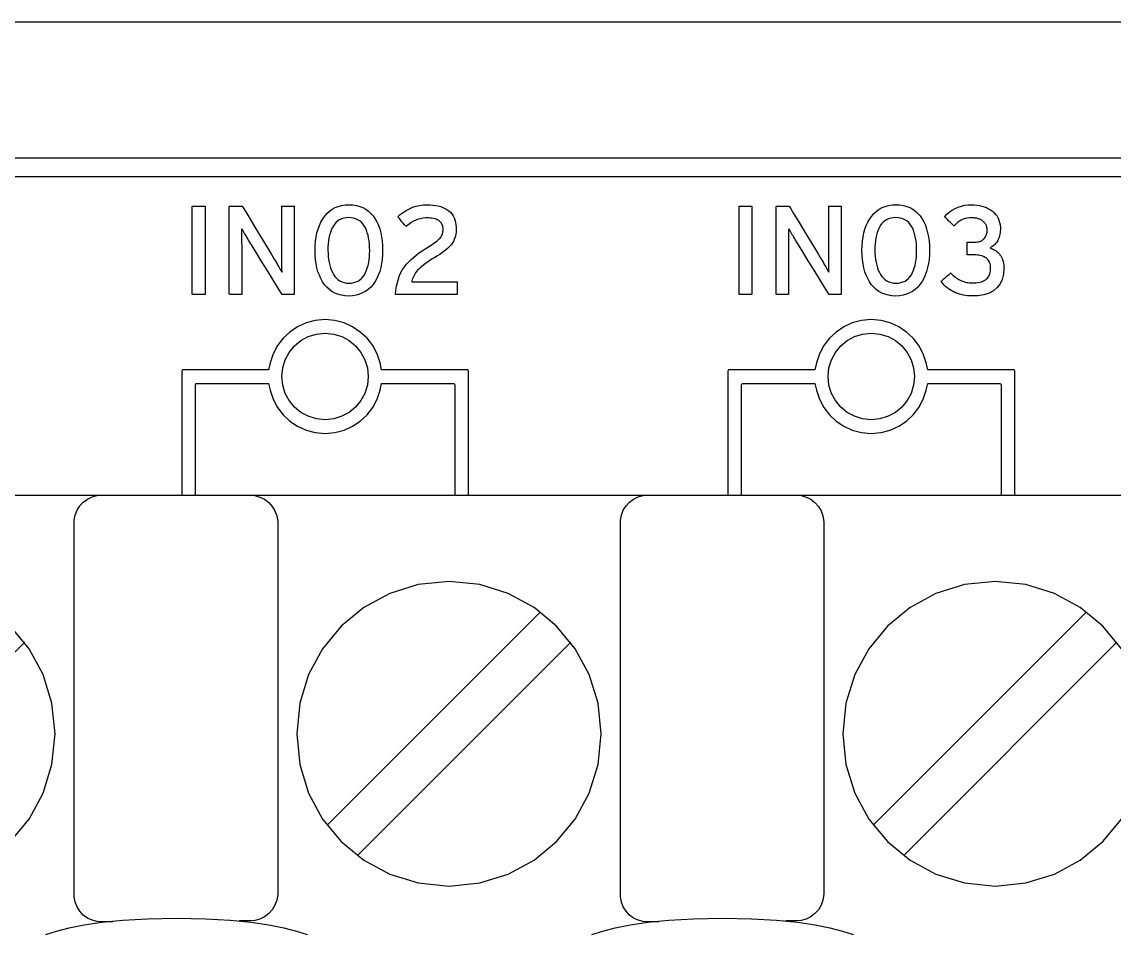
# Model space of a CAD drawing. Extents: x 1 to 47.7, y 0.2 to 33.4.
# Drawn here: x 33.705 to 34.905, y 14.183 to 15.184 of the extents above; entities that cross this region are included whole.
import ezdxf

# ---------------------------------------------------------------- set-up
doc = ezdxf.new("R2010")
doc.units = 0
doc.header["$MEASUREMENT"] = 0
doc.layers.add('6_0____DWG', color=7, linetype='CONTINUOUS')

msp = doc.modelspace()

# ---------------------------------------------------------------- linework, layer by layer
at = {"layer": '6_0____DWG'}
for points in [[(31.5243, 15.1836), (31.7106, 15.1836), (31.8983, 15.1836), (32.0875, 15.1836), (32.2778, 15.1836), (32.4693, 15.1836), (32.6619, 15.1836), (32.8555, 15.1836), (33.0499, 15.1836), (33.2451, 15.1836), (33.441, 15.1836), (33.8344, 15.1836), (34.2293, 15.1836), (34.625, 15.1836), (35.0207, 15.1836), (35.4156, 15.1836), (35.809, 15.1836)], [(35.7068, 15.0339), (35.608, 15.0339), (35.5072, 15.0339), (35.4045, 15.0339), (35.2999, 15.0339), (35.1936, 15.0339), (35.0855, 15.0339), (34.9758, 15.0339), (34.8645, 15.0339), (34.7516, 15.0339), (34.6373, 15.0339), (34.5216, 15.0339), (34.4045, 15.0339), (34.2862, 15.0339), (34.1667, 15.0339), (34.046, 15.0339), (33.9242, 15.0339), (33.8015, 15.0339), (33.6777, 15.0339)], [(33.6163, 15.0139), (33.7875, 15.0139), (33.9567, 15.0139), (34.1235, 15.0139), (34.2878, 15.0139), (34.4493, 15.0139), (34.608, 15.0139), (34.7635, 15.0139), (34.9157, 15.0139), (34.9905, 15.0139), (35.0643, 15.0139), (35.1373, 15.0139), (35.2093, 15.0139), (35.2803, 15.0139), (35.3503, 15.0139), (35.4193, 15.0139), (35.4872, 15.0139), (35.554, 15.0139), (35.6198, 15.0139), (35.6844, 15.0139)], [(33.8922, 14.884), (33.8922, 14.9812), (33.9063, 14.9812), (33.9063, 14.884), (33.8922, 14.884)], [(34.4931, 14.884), (34.4931, 14.9812), (34.5071, 14.9812), (34.5071, 14.884), (34.4931, 14.884)], [(31.9752, 14.6636), (36.9522, 14.6636)], [(33.8049, 14.1949), (33.8044, 14.1949), (33.803, 14.1949), (33.8011, 14.1949), (33.7989, 14.1949), (33.7967, 14.1949), (33.7947, 14.1949), (33.7932, 14.1949), (33.7925, 14.1949), (33.7878, 14.1952), (33.7822, 14.1967), (33.777, 14.1991), (33.7725, 14.2024), (33.7687, 14.2065), (33.7657, 14.2113), (33.7636, 14.2166), (33.7626, 14.2223), (33.7625, 14.2309), (33.7625, 14.2653), (33.7625, 14.322), (33.7625, 14.392), (33.7625, 14.4664), (33.7625, 14.5364), (33.7625, 14.5931), (33.7625, 14.6275), (33.7626, 14.6361), (33.7636, 14.6418), (33.7657, 14.6471), (33.7687, 14.6519), (33.7725, 14.656), (33.777, 14.6593), (33.7822, 14.6617), (33.7878, 14.6632), (33.7925, 14.6636), (33.7932, 14.6636), (33.7947, 14.6636), (33.7967, 14.6636), (33.7989, 14.6636), (33.8011, 14.6636), (33.803, 14.6636), (33.8044, 14.6636), (33.8049, 14.6636)], [(33.9438, 14.6636), (33.9444, 14.6636), (33.9457, 14.6636), (33.9476, 14.6636), (33.9498, 14.6636), (33.952, 14.6636), (33.954, 14.6636), (33.9555, 14.6636), (33.9562, 14.6636), (33.961, 14.6632), (33.9666, 14.6616), (33.9717, 14.6591), (33.9762, 14.6556), (33.98, 14.6513), (33.983, 14.6463), (33.9851, 14.6408), (33.9861, 14.6348), (33.9862, 14.6261), (33.9862, 14.592), (33.9862, 14.5359), (33.9862, 14.4666), (33.9862, 14.3929), (33.9862, 14.3236), (33.9862, 14.2676), (33.9862, 14.2335), (33.9861, 14.2248), (33.9851, 14.2188), (33.983, 14.2132), (33.98, 14.2083), (33.9762, 14.204), (33.9717, 14.2005), (33.9666, 14.1979), (33.961, 14.1964), (33.9562, 14.196), (33.9555, 14.196), (33.954, 14.196), (33.952, 14.196), (33.9498, 14.196), (33.9476, 14.196), (33.9457, 14.196), (33.9444, 14.196), (33.9438, 14.196)], [(34.4049, 14.1949), (34.4044, 14.1949), (34.403, 14.1949), (34.4011, 14.1949), (34.3989, 14.1949), (34.3967, 14.1949), (34.3947, 14.1949), (34.3932, 14.1949), (34.3925, 14.1949), (34.3877, 14.1952), (34.3822, 14.1967), (34.377, 14.1991), (34.3725, 14.2024), (34.3687, 14.2065), (34.3657, 14.2113), (34.3636, 14.2166), (34.3626, 14.2223), (34.3625, 14.2309), (34.3625, 14.2653), (34.3625, 14.322), (34.3625, 14.392), (34.3625, 14.4664), (34.3625, 14.5364), (34.3625, 14.5931), (34.3625, 14.6275), (34.3626, 14.6361), (34.3636, 14.6418), (34.3657, 14.6471), (34.3687, 14.6519), (34.3725, 14.656), (34.377, 14.6593), (34.3822, 14.6617), (34.3877, 14.6632), (34.3925, 14.6636), (34.3932, 14.6636), (34.3947, 14.6636), (34.3967, 14.6636), (34.3989, 14.6636), (34.4011, 14.6636), (34.403, 14.6636), (34.4044, 14.6636), (34.4049, 14.6636)], [(34.5438, 14.6636), (34.5443, 14.6636), (34.5457, 14.6636), (34.5476, 14.6636), (34.5498, 14.6636), (34.552, 14.6636), (34.554, 14.6636), (34.5555, 14.6636), (34.5562, 14.6636), (34.561, 14.6632), (34.5666, 14.6616), (34.5717, 14.6591), (34.5762, 14.6556), (34.58, 14.6513), (34.583, 14.6463), (34.5851, 14.6408), (34.5861, 14.6348), (34.5862, 14.6261), (34.5862, 14.592), (34.5862, 14.5359), (34.5862, 14.4666), (34.5862, 14.3929), (34.5862, 14.3236), (34.5862, 14.2676), (34.5862, 14.2335), (34.5861, 14.2248), (34.5851, 14.2188), (34.583, 14.2132), (34.58, 14.2083), (34.5762, 14.204), (34.5717, 14.2005), (34.5666, 14.1979), (34.561, 14.1964), (34.5562, 14.196), (34.5555, 14.196), (34.554, 14.196), (34.552, 14.196), (34.5498, 14.196), (34.5476, 14.196), (34.5457, 14.196), (34.5443, 14.196), (34.5438, 14.196)], [(34.913, 14.4949), (34.8925, 14.5197), (34.8678, 14.5402), (34.8394, 14.5556), (34.808, 14.5654), (34.7743, 14.5688), (34.7405, 14.5654), (34.7091, 14.5556), (34.6807, 14.5402), (34.6559, 14.5197), (34.6354, 14.4949), (34.62, 14.4665), (34.6103, 14.4351), (34.6069, 14.4014), (34.6103, 14.3677), (34.62, 14.3363), (34.6354, 14.3079), (34.6559, 14.2832), (34.6807, 14.2628), (34.7091, 14.2474), (34.7405, 14.2377), (34.7743, 14.2343), (34.808, 14.2377), (34.8394, 14.2474), (34.8678, 14.2628), (34.8925, 14.2832), (34.913, 14.3079)], [(34.0404, 14.3011), (34.2747, 14.5354)], [(34.6404, 14.3011), (34.8747, 14.5354)], [(33.6925, 14.2832), (33.713, 14.3079), (33.7284, 14.3363), (33.7381, 14.3677), (33.7415, 14.4014), (33.7381, 14.4351), (33.7284, 14.4665), (33.713, 14.4949), (33.6925, 14.5197)], [(33.4739, 14.2677), (33.7081, 14.502)], [(34.0739, 14.2677), (34.3081, 14.502)], [(34.6739, 14.2677), (34.9081, 14.502)], [(33.7313, 14.1809), (33.7431, 14.1847), (33.7569, 14.1884), (33.7733, 14.1917), (33.7927, 14.1946), (33.8158, 14.1969), (33.843, 14.1983), (33.8748, 14.1989), (33.9067, 14.1983), (33.9339, 14.1969), (33.957, 14.1946), (33.9764, 14.1917), (33.9928, 14.1884), (34.0066, 14.1847), (34.0184, 14.1809)], [(34.3313, 14.1809), (34.3431, 14.1847), (34.3569, 14.1884), (34.3733, 14.1917), (34.3927, 14.1946), (34.4158, 14.1969), (34.443, 14.1983), (34.4748, 14.1989), (34.5067, 14.1983), (34.5339, 14.1969), (34.557, 14.1946), (34.5764, 14.1917), (34.5928, 14.1884), (34.6066, 14.1847), (34.6184, 14.1809)]]:
    msp.add_lwpolyline(points, dxfattribs=at)
for points in [[(33.9909, 14.884), (33.9895, 14.8862), (33.9859, 14.8922), (33.9806, 14.9007), (33.9745, 14.9107), (33.968, 14.9212), (33.962, 14.9309), (33.9572, 14.9388), (33.9541, 14.9438), (33.9531, 14.9454), (33.9522, 14.9469), (33.9513, 14.9484), (33.9505, 14.9498), (33.9497, 14.9512), (33.9489, 14.9526), (33.9481, 14.9539), (33.9474, 14.9552), (33.9467, 14.9564), (33.9464, 14.9556), (33.9464, 14.9533), (33.9464, 14.9508), (33.9464, 14.9484), (33.9464, 14.9458), (33.9464, 14.9432), (33.9464, 14.9404), (33.9465, 14.9377), (33.9465, 14.9348), (33.9465, 14.933), (33.9465, 14.9285), (33.9465, 14.9217), (33.9465, 14.9135), (33.9465, 14.9049), (33.9465, 14.8967), (33.9465, 14.8899), (33.9465, 14.8854), (33.9465, 14.884), (33.9458, 14.884), (33.9444, 14.884), (33.9424, 14.884), (33.9402, 14.884), (33.9378, 14.884), (33.9357, 14.884), (33.934, 14.884), (33.933, 14.884), (33.9328, 14.8847), (33.9328, 14.891), (33.9328, 14.9024), (33.9328, 14.9173), (33.9328, 14.9338), (33.9328, 14.9502), (33.9328, 14.9646), (33.9328, 14.9755), (33.9328, 14.9809), (33.9331, 14.9812), (33.9343, 14.9812), (33.9361, 14.9812), (33.9384, 14.9812), (33.9409, 14.9812), (33.9432, 14.9812), (33.9453, 14.9812), (33.9467, 14.9812), (33.9472, 14.9812), (33.9485, 14.979), (33.952, 14.9732), (33.957, 14.9649), (33.9629, 14.9552), (33.969, 14.945), (33.9747, 14.9355), (33.9794, 14.9279), (33.9823, 14.923), (33.9833, 14.9213), (33.9843, 14.9195), (33.9853, 14.9178), (33.9863, 14.9161), (33.9872, 14.9145), (33.9881, 14.9129), (33.9889, 14.9115), (33.9897, 14.91), (33.9905, 14.9087), (33.9908, 14.9094), (33.9907, 14.9118), (33.9907, 14.9143), (33.9907, 14.9169), (33.9907, 14.9195), (33.9907, 14.9222), (33.9907, 14.9249), (33.9907, 14.9277), (33.9907, 14.9306), (33.9907, 14.9324), (33.9907, 14.9369), (33.9907, 14.9437), (33.9907, 14.9518), (33.9907, 14.9604), (33.9907, 14.9685), (33.9907, 14.9753), (33.9907, 14.9798), (33.9907, 14.9812), (33.9913, 14.9812), (33.9927, 14.9812), (33.9947, 14.9812), (33.997, 14.9812), (33.9993, 14.9812), (34.0015, 14.9812), (34.0032, 14.9812), (34.0042, 14.9812), (34.0043, 14.9805), (34.0043, 14.9742), (34.0043, 14.9628), (34.0043, 14.9479), (34.0043, 14.9314), (34.0043, 14.915), (34.0043, 14.9006), (34.0043, 14.8897), (34.0043, 14.8843), (34.0041, 14.884), (34.003, 14.884), (34.0012, 14.884), (33.9991, 14.884), (33.9968, 14.884), (33.9946, 14.884), (33.9927, 14.884), (33.9914, 14.884)], [(34.1013, 14.9328), (34.1012, 14.9276), (34.1008, 14.9227), (34.1001, 14.918), (34.0992, 14.9136), (34.0981, 14.9094), (34.0966, 14.9055), (34.0949, 14.9017), (34.093, 14.8983), (34.0908, 14.895), (34.0883, 14.8922), (34.0856, 14.8896), (34.0826, 14.8875), (34.0794, 14.8858), (34.0759, 14.8844), (34.0722, 14.8834), (34.0683, 14.8827), (34.0641, 14.8824), (34.0599, 14.8827), (34.056, 14.8833), (34.0523, 14.8843), (34.0489, 14.8857), (34.0457, 14.8875), (34.0428, 14.8896), (34.0401, 14.8921), (34.0376, 14.8949), (34.0354, 14.8981), (34.0334, 14.9015), (34.0318, 14.9052), (34.0303, 14.9091), (34.0292, 14.9133), (34.0282, 14.9177), (34.0276, 14.9224), (34.0272, 14.9273), (34.0271, 14.9325), (34.0272, 14.9377), (34.0276, 14.9426), (34.0283, 14.9473), (34.0292, 14.9517), (34.0304, 14.9559), (34.0318, 14.9599), (34.0335, 14.9636), (34.0355, 14.9671), (34.0377, 14.9703), (34.0402, 14.9732), (34.043, 14.9757), (34.0459, 14.9778), (34.0491, 14.9796), (34.0526, 14.9809), (34.0562, 14.9819), (34.0602, 14.9825), (34.0643, 14.9827), (34.0685, 14.9825), (34.0725, 14.9819), (34.0762, 14.9809), (34.0796, 14.9795), (34.0828, 14.9778), (34.0858, 14.9757), (34.0885, 14.9732), (34.0909, 14.9704), (34.0931, 14.9672), (34.095, 14.9638), (34.0967, 14.9601), (34.0981, 14.9562), (34.0993, 14.952), (34.1002, 14.9475), (34.1008, 14.9429), (34.1012, 14.9379)], [(34.1156, 14.884), (34.116, 14.8887), (34.1166, 14.8931), (34.1175, 14.8973), (34.1186, 14.9012), (34.1199, 14.9049), (34.1215, 14.9084), (34.1233, 14.9116), (34.1254, 14.9146), (34.1277, 14.9174), (34.1301, 14.92), (34.1326, 14.9225), (34.1353, 14.9249), (34.138, 14.9272), (34.1409, 14.9294), (34.1438, 14.9315), (34.1468, 14.9336), (34.15, 14.9355), (34.1527, 14.9371), (34.1548, 14.9384), (34.1566, 14.9396), (34.1583, 14.9408), (34.1599, 14.9419), (34.1613, 14.943), (34.1625, 14.9441), (34.1636, 14.9451), (34.1644, 14.9461), (34.1652, 14.947), (34.1658, 14.948), (34.1663, 14.949), (34.1667, 14.95), (34.1671, 14.9511), (34.1674, 14.9521), (34.1676, 14.9532), (34.1677, 14.9543), (34.1678, 14.9554), (34.1678, 14.9567), (34.1676, 14.9579), (34.1674, 14.9591), (34.167, 14.9603), (34.1665, 14.9613), (34.166, 14.9623), (34.1653, 14.9632), (34.1645, 14.9641), (34.1636, 14.9649), (34.1626, 14.9656), (34.1614, 14.9662), (34.16, 14.9668), (34.1585, 14.9673), (34.1569, 14.9676), (34.1551, 14.9679), (34.1532, 14.9681), (34.1512, 14.9682), (34.1488, 14.9682), (34.1459, 14.9679), (34.1431, 14.9674), (34.1404, 14.9667), (34.1378, 14.9657), (34.1353, 14.9645), (34.1328, 14.9631), (34.1304, 14.9614), (34.128, 14.9595), (34.1269, 14.9587), (34.1263, 14.9594), (34.1252, 14.9608), (34.1238, 14.9625), (34.1222, 14.9644), (34.1208, 14.9662), (34.1194, 14.9678), (34.1185, 14.969), (34.118, 14.9696), (34.1205, 14.9718), (34.1238, 14.9743), (34.1272, 14.9765), (34.1307, 14.9783), (34.1343, 14.9799), (34.1381, 14.9811), (34.142, 14.982), (34.146, 14.9825), (34.1502, 14.9827), (34.1535, 14.9827), (34.1566, 14.9824), (34.1596, 14.982), (34.1624, 14.9814), (34.1651, 14.9807), (34.1675, 14.9798), (34.1699, 14.9787), (34.172, 14.9774), (34.174, 14.976), (34.1758, 14.9744), (34.1773, 14.9726), (34.1787, 14.9706), (34.1798, 14.9684), (34.1807, 14.966), (34.1814, 14.9635), (34.1818, 14.9608), (34.1821, 14.9579), (34.1821, 14.9551), (34.182, 14.9527), (34.1817, 14.9505), (34.1813, 14.9483), (34.1807, 14.9463), (34.18, 14.9444), (34.1792, 14.9425), (34.1782, 14.9408), (34.177, 14.9392), (34.1757, 14.9377), (34.1742, 14.9361), (34.1725, 14.9346), (34.1707, 14.933), (34.1686, 14.9314), (34.1664, 14.9298), (34.1641, 14.9282), (34.1615, 14.9265), (34.1588, 14.9248), (34.1559, 14.9231), (34.1532, 14.9213), (34.1507, 14.9196), (34.1484, 14.918), (34.1462, 14.9165), (34.1443, 14.9149), (34.1426, 14.9135), (34.1411, 14.9121), (34.1398, 14.9107), (34.1386, 14.9093), (34.1376, 14.9079), (34.1366, 14.9065), (34.1358, 14.9051), (34.1351, 14.9036), (34.1344, 14.9022), (34.1339, 14.9007), (34.1335, 14.8991), (34.1335, 14.8981), (34.1363, 14.8981), (34.1419, 14.8981), (34.1494, 14.8981), (34.1577, 14.8981), (34.1661, 14.8981), (34.1737, 14.8981), (34.1795, 14.8981), (34.1827, 14.8981), (34.1831, 14.8979), (34.1831, 14.8969), (34.1831, 14.8952), (34.1831, 14.893), (34.1831, 14.8907), (34.1831, 14.8883), (34.1831, 14.8863), (34.1831, 14.8848), (34.1831, 14.884), (34.1816, 14.884), (34.1759, 14.884), (34.1671, 14.884), (34.1563, 14.884), (34.1449, 14.884), (34.1338, 14.884), (34.1245, 14.884), (34.118, 14.884)], [(34.5918, 14.884), (34.5904, 14.8862), (34.5868, 14.8922), (34.5815, 14.9007), (34.5753, 14.9107), (34.5689, 14.9212), (34.5629, 14.9309), (34.5581, 14.9388), (34.555, 14.9438), (34.554, 14.9454), (34.5531, 14.9469), (34.5522, 14.9484), (34.5513, 14.9498), (34.5505, 14.9512), (34.5497, 14.9526), (34.549, 14.9539), (34.5482, 14.9552), (34.5475, 14.9564), (34.5472, 14.9556), (34.5472, 14.9533), (34.5472, 14.9508), (34.5472, 14.9484), (34.5473, 14.9458), (34.5473, 14.9432), (34.5473, 14.9404), (34.5473, 14.9377), (34.5474, 14.9348), (34.5474, 14.933), (34.5474, 14.9285), (34.5474, 14.9217), (34.5474, 14.9135), (34.5474, 14.9049), (34.5474, 14.8967), (34.5474, 14.8899), (34.5474, 14.8854), (34.5474, 14.884), (34.5467, 14.884), (34.5453, 14.884), (34.5433, 14.884), (34.541, 14.884), (34.5387, 14.884), (34.5365, 14.884), (34.5349, 14.884), (34.5338, 14.884), (34.5337, 14.8847), (34.5337, 14.891), (34.5337, 14.9024), (34.5337, 14.9173), (34.5337, 14.9338), (34.5337, 14.9502), (34.5337, 14.9646), (34.5337, 14.9755), (34.5337, 14.9809), (34.534, 14.9812), (34.5351, 14.9812), (34.537, 14.9812), (34.5393, 14.9812), (34.5417, 14.9812), (34.5441, 14.9812), (34.5461, 14.9812), (34.5475, 14.9812), (34.5481, 14.9812), (34.5494, 14.979), (34.5528, 14.9732), (34.5579, 14.9649), (34.5638, 14.9552), (34.5699, 14.945), (34.5756, 14.9355), (34.5802, 14.9279), (34.5832, 14.923), (34.5842, 14.9213), (34.5852, 14.9195), (34.5862, 14.9178), (34.5872, 14.9161), (34.5881, 14.9145), (34.589, 14.9129), (34.5898, 14.9115), (34.5906, 14.91), (34.5914, 14.9087), (34.5916, 14.9094), (34.5916, 14.9118), (34.5916, 14.9143), (34.5916, 14.9169), (34.5916, 14.9195), (34.5915, 14.9222), (34.5915, 14.9249), (34.5915, 14.9277), (34.5915, 14.9306), (34.5915, 14.9324), (34.5915, 14.9369), (34.5915, 14.9437), (34.5915, 14.9518), (34.5915, 14.9604), (34.5915, 14.9685), (34.5915, 14.9753), (34.5915, 14.9798), (34.5915, 14.9812), (34.5922, 14.9812), (34.5936, 14.9812), (34.5956, 14.9812), (34.5979, 14.9812), (34.6002, 14.9812), (34.6023, 14.9812), (34.604, 14.9812), (34.605, 14.9812), (34.6052, 14.9805), (34.6052, 14.9742), (34.6052, 14.9628), (34.6052, 14.9479), (34.6052, 14.9314), (34.6052, 14.915), (34.6052, 14.9006), (34.6052, 14.8897), (34.6052, 14.8843), (34.605, 14.884), (34.6039, 14.884), (34.6021, 14.884), (34.6, 14.884), (34.5977, 14.884), (34.5955, 14.884), (34.5936, 14.884), (34.5923, 14.884)], [(34.7022, 14.9328), (34.7021, 14.9276), (34.7017, 14.9227), (34.701, 14.918), (34.7001, 14.9136), (34.6989, 14.9094), (34.6975, 14.9055), (34.6958, 14.9017), (34.6939, 14.8983), (34.6916, 14.895), (34.6892, 14.8922), (34.6865, 14.8896), (34.6835, 14.8875), (34.6803, 14.8858), (34.6768, 14.8844), (34.6731, 14.8834), (34.6691, 14.8827), (34.6649, 14.8824), (34.6608, 14.8827), (34.6569, 14.8833), (34.6532, 14.8843), (34.6498, 14.8857), (34.6466, 14.8875), (34.6436, 14.8896), (34.6409, 14.8921), (34.6385, 14.8949), (34.6363, 14.8981), (34.6343, 14.9015), (34.6326, 14.9052), (34.6312, 14.9091), (34.63, 14.9133), (34.6291, 14.9177), (34.6285, 14.9224), (34.6281, 14.9273), (34.6279, 14.9325), (34.6281, 14.9377), (34.6285, 14.9426), (34.6291, 14.9473), (34.6301, 14.9517), (34.6312, 14.9559), (34.6327, 14.9599), (34.6344, 14.9636), (34.6364, 14.9671), (34.6386, 14.9703), (34.6411, 14.9732), (34.6438, 14.9757), (34.6468, 14.9778), (34.65, 14.9796), (34.6534, 14.9809), (34.6571, 14.9819), (34.661, 14.9825), (34.6652, 14.9827), (34.6694, 14.9825), (34.6734, 14.9819), (34.6771, 14.9809), (34.6805, 14.9795), (34.6837, 14.9778), (34.6867, 14.9757), (34.6893, 14.9732), (34.6918, 14.9704), (34.694, 14.9672), (34.6959, 14.9638), (34.6976, 14.9601), (34.699, 14.9562), (34.7001, 14.952), (34.701, 14.9475), (34.7017, 14.9429), (34.7021, 14.9379)], [(34.7839, 14.9129), (34.7834, 14.9064), (34.782, 14.9007), (34.7797, 14.8958), (34.7765, 14.8917), (34.7724, 14.8883), (34.7675, 14.8857), (34.7617, 14.8839), (34.7551, 14.8828), (34.7483, 14.8825), (34.7461, 14.8826), (34.7438, 14.8828), (34.7416, 14.8831), (34.7394, 14.8835), (34.7372, 14.884), (34.735, 14.8846), (34.7329, 14.8853), (34.7308, 14.8861), (34.7287, 14.8871), (34.7267, 14.8881), (34.7248, 14.8892), (34.723, 14.8904), (34.7213, 14.8917), (34.7197, 14.893), (34.7182, 14.8945), (34.7168, 14.896), (34.7155, 14.8976), (34.7148, 14.8986), (34.7155, 14.8992), (34.7167, 14.9003), (34.7184, 14.9017), (34.7202, 14.9033), (34.7219, 14.9048), (34.7236, 14.9062), (34.7248, 14.9073), (34.7255, 14.9079), (34.7261, 14.9073), (34.7272, 14.9061), (34.7283, 14.905), (34.7295, 14.9039), (34.7307, 14.903), (34.7319, 14.9021), (34.7332, 14.9012), (34.7345, 14.9005), (34.7358, 14.8998), (34.7372, 14.8992), (34.7386, 14.8986), (34.74, 14.8982), (34.7414, 14.8978), (34.7428, 14.8974), (34.7442, 14.8972), (34.7456, 14.897), (34.7471, 14.8969), (34.7485, 14.8968), (34.7508, 14.8969), (34.7531, 14.897), (34.7553, 14.8973), (34.7573, 14.8976), (34.7591, 14.8981), (34.7608, 14.8987), (34.7623, 14.8994), (34.7636, 14.9002), (34.7647, 14.9012), (34.7657, 14.9021), (34.7666, 14.9032), (34.7673, 14.9044), (34.7679, 14.9056), (34.7685, 14.9069), (34.7688, 14.9083), (34.7691, 14.9098), (34.7693, 14.9114), (34.7693, 14.9131), (34.7692, 14.9147), (34.769, 14.9163), (34.7687, 14.9177), (34.7682, 14.9191), (34.7677, 14.9203), (34.767, 14.9214), (34.7662, 14.9225), (34.7653, 14.9234), (34.7643, 14.9242), (34.7632, 14.9249), (34.762, 14.9256), (34.7607, 14.9261), (34.7593, 14.9266), (34.7579, 14.9269), (34.7564, 14.9272), (34.7548, 14.9274), (34.7532, 14.9275), (34.7522, 14.9275), (34.7516, 14.9275), (34.7506, 14.9275), (34.7493, 14.9275), (34.7478, 14.9275), (34.7464, 14.9275), (34.745, 14.9275), (34.744, 14.9275), (34.7435, 14.9275), (34.7434, 14.9277), (34.7434, 14.9287), (34.7434, 14.9304), (34.7434, 14.9325), (34.7434, 14.9349), (34.7434, 14.9372), (34.7434, 14.9392), (34.7434, 14.9408), (34.7434, 14.9415), (34.7436, 14.9416), (34.7443, 14.9416), (34.7454, 14.9416), (34.7467, 14.9416), (34.7482, 14.9416), (34.7496, 14.9416), (34.7508, 14.9416), (34.7517, 14.9416), (34.7521, 14.9416), (34.7534, 14.9416), (34.7548, 14.9418), (34.7561, 14.942), (34.7573, 14.9423), (34.7585, 14.9428), (34.7595, 14.9433), (34.7605, 14.944), (34.7614, 14.9447), (34.7622, 14.9456), (34.7629, 14.9465), (34.7635, 14.9474), (34.764, 14.9484), (34.7644, 14.9494), (34.7648, 14.9505), (34.7651, 14.9516), (34.7653, 14.9527), (34.7654, 14.9539), (34.7654, 14.955), (34.7654, 14.9555), (34.7654, 14.956), (34.7653, 14.9565), (34.7653, 14.957), (34.7652, 14.9575), (34.7651, 14.958), (34.765, 14.9585), (34.7648, 14.9591), (34.7647, 14.9596), (34.7645, 14.9601), (34.7642, 14.9606), (34.7639, 14.9611), (34.7636, 14.9616), (34.7632, 14.9621), (34.7629, 14.9626), (34.7625, 14.963), (34.762, 14.9635), (34.7616, 14.9639), (34.7611, 14.9644), (34.7606, 14.9648), (34.76, 14.9653), (34.7594, 14.9656), (34.7588, 14.966), (34.7581, 14.9664), (34.7574, 14.9667), (34.7567, 14.967), (34.7559, 14.9673), (34.7551, 14.9675), (34.7542, 14.9678), (34.7533, 14.9679), (34.7523, 14.9681), (34.7513, 14.9682), (34.7502, 14.9683), (34.7491, 14.9684), (34.748, 14.9684), (34.7459, 14.9683), (34.7435, 14.968), (34.7413, 14.9675), (34.7391, 14.9667), (34.7369, 14.9657), (34.7349, 14.9645), (34.7329, 14.9631), (34.7311, 14.9615), (34.7293, 14.9596), (34.7288, 14.9596), (34.7278, 14.9605), (34.7265, 14.9618), (34.7248, 14.9635), (34.723, 14.9652), (34.7214, 14.9669), (34.7199, 14.9683), (34.7189, 14.9692), (34.7186, 14.9696), (34.7213, 14.9724), (34.7242, 14.9748), (34.7272, 14.9769), (34.7303, 14.9787), (34.7337, 14.9802), (34.7371, 14.9813), (34.7407, 14.9821), (34.7445, 14.9826), (34.7483, 14.9827), (34.7513, 14.9826), (34.7542, 14.9823), (34.757, 14.9819), (34.7597, 14.9813), (34.7623, 14.9805), (34.7647, 14.9795), (34.767, 14.9783), (34.7692, 14.977), (34.7713, 14.9755), (34.7732, 14.9739), (34.7748, 14.972), (34.7763, 14.9701), (34.7775, 14.9679), (34.7784, 14.9657), (34.7792, 14.9633), (34.7797, 14.9607), (34.78, 14.958), (34.78, 14.9555), (34.7799, 14.9537), (34.7797, 14.9519), (34.7795, 14.9502), (34.7791, 14.9487), (34.7787, 14.9472), (34.7782, 14.9458), (34.7777, 14.9445), (34.7771, 14.9433), (34.7764, 14.9422), (34.7756, 14.9412), (34.7748, 14.9402), (34.7739, 14.9392), (34.773, 14.9383), (34.7721, 14.9375), (34.7711, 14.9367), (34.77, 14.936), (34.7689, 14.9353), (34.7697, 14.9348), (34.7712, 14.9343), (34.7726, 14.9336), (34.7739, 14.9329), (34.7752, 14.9321), (34.7763, 14.9311), (34.7775, 14.9301), (34.7785, 14.929), (34.7795, 14.9278), (34.7804, 14.9265), (34.7812, 14.9251), (34.7819, 14.9236), (34.7825, 14.9221), (34.783, 14.9204), (34.7834, 14.9187), (34.7837, 14.9168), (34.7839, 14.9149)], [(34.0871, 14.9325), (34.087, 14.9361), (34.0868, 14.9396), (34.0864, 14.9429), (34.0859, 14.9461), (34.0853, 14.9491), (34.0845, 14.9519), (34.0835, 14.9546), (34.0824, 14.9572), (34.0812, 14.9595), (34.0797, 14.9616), (34.0781, 14.9635), (34.0762, 14.965), (34.0742, 14.9663), (34.0719, 14.9673), (34.0695, 14.968), (34.0669, 14.9685), (34.0641, 14.9686), (34.0613, 14.9685), (34.0587, 14.968), (34.0563, 14.9673), (34.0541, 14.9663), (34.0521, 14.9651), (34.0503, 14.9635), (34.0487, 14.9617), (34.0472, 14.9597), (34.0459, 14.9573), (34.0448, 14.9548), (34.0439, 14.9522), (34.0431, 14.9493), (34.0424, 14.9464), (34.0419, 14.9432), (34.0415, 14.9399), (34.0413, 14.9364), (34.0413, 14.9328), (34.0414, 14.9292), (34.0416, 14.9257), (34.042, 14.9224), (34.0425, 14.9193), (34.0432, 14.9163), (34.0441, 14.9135), (34.045, 14.9108), (34.0462, 14.9083), (34.0475, 14.9059), (34.0489, 14.9038), (34.0506, 14.9019), (34.0524, 14.9003), (34.0544, 14.899), (34.0566, 14.8979), (34.059, 14.8972), (34.0616, 14.8967), (34.0643, 14.8965), (34.0671, 14.8967), (34.0698, 14.8972), (34.0722, 14.8979), (34.0744, 14.8989), (34.0764, 14.9002), (34.0783, 14.9018), (34.0799, 14.9037), (34.0813, 14.9058), (34.0825, 14.9082), (34.0836, 14.9107), (34.0845, 14.9133), (34.0853, 14.9161), (34.086, 14.9191), (34.0865, 14.9222), (34.0868, 14.9255), (34.087, 14.9289)], [(34.688, 14.9325), (34.6879, 14.9361), (34.6877, 14.9396), (34.6873, 14.9429), (34.6868, 14.9461), (34.6861, 14.9491), (34.6853, 14.9519), (34.6844, 14.9546), (34.6833, 14.9572), (34.682, 14.9595), (34.6806, 14.9616), (34.6789, 14.9635), (34.6771, 14.965), (34.675, 14.9663), (34.6728, 14.9673), (34.6704, 14.968), (34.6677, 14.9685), (34.6649, 14.9686), (34.6622, 14.9685), (34.6596, 14.968), (34.6572, 14.9673), (34.655, 14.9663), (34.653, 14.9651), (34.6512, 14.9635), (34.6495, 14.9617), (34.6481, 14.9597), (34.6468, 14.9573), (34.6457, 14.9548), (34.6447, 14.9522), (34.6439, 14.9493), (34.6433, 14.9464), (34.6428, 14.9432), (34.6424, 14.9399), (34.6422, 14.9364), (34.6422, 14.9328), (34.6422, 14.9292), (34.6425, 14.9257), (34.6429, 14.9224), (34.6434, 14.9193), (34.6441, 14.9163), (34.6449, 14.9135), (34.6459, 14.9108), (34.6471, 14.9083), (34.6484, 14.9059), (34.6498, 14.9038), (34.6515, 14.9019), (34.6533, 14.9003), (34.6553, 14.899), (34.6575, 14.8979), (34.6599, 14.8972), (34.6624, 14.8967), (34.6652, 14.8965), (34.668, 14.8967), (34.6706, 14.8972), (34.673, 14.8979), (34.6753, 14.8989), (34.6773, 14.9002), (34.6791, 14.9018), (34.6808, 14.9037), (34.6822, 14.9058), (34.6834, 14.9082), (34.6845, 14.9107), (34.6854, 14.9133), (34.6862, 14.9161), (34.6868, 14.9191), (34.6873, 14.9222), (34.6877, 14.9255), (34.6879, 14.9289)], [(34.0381, 14.8565), (34.0274, 14.8556), (34.0173, 14.8529), (34.0079, 14.8486), (33.9995, 14.8429), (33.9921, 14.836), (33.9859, 14.8279), (33.9811, 14.8188), (33.9778, 14.809), (33.9761, 14.8015), (33.9708, 14.8015), (33.9601, 14.8015), (33.9458, 14.8015), (33.9297, 14.8015), (33.9134, 14.8015), (33.8988, 14.8015), (33.8875, 14.8015), (33.8813, 14.8015), (33.8806, 14.7998), (33.8806, 14.7897), (33.8806, 14.7726), (33.8806, 14.751), (33.8806, 14.7275), (33.8806, 14.7045), (33.8806, 14.6845), (33.8806, 14.6701), (33.8806, 14.6637), (33.881, 14.6636), (33.8824, 14.6636), (33.8844, 14.6636), (33.8869, 14.6636), (33.8894, 14.6636), (33.8919, 14.6636), (33.8939, 14.6636), (33.8952, 14.6636), (33.8956, 14.6637), (33.8956, 14.6694), (33.8956, 14.6823), (33.8956, 14.7), (33.8956, 14.7205), (33.8956, 14.7415), (33.8956, 14.7607), (33.8956, 14.776), (33.8956, 14.785), (33.8962, 14.7865), (33.9014, 14.7865), (33.911, 14.7865), (33.9233, 14.7865), (33.937, 14.7865), (33.9506, 14.7865), (33.9626, 14.7865), (33.9716, 14.7865), (33.9761, 14.7865), (33.9778, 14.7791), (33.9811, 14.7692), (33.9859, 14.7601), (33.9921, 14.752), (33.9995, 14.7451), (34.0079, 14.7394), (34.0173, 14.7351), (34.0274, 14.7324), (34.0381, 14.7315), (34.0489, 14.7324), (34.059, 14.7351), (34.0683, 14.7394), (34.0768, 14.7451), (34.0842, 14.752), (34.0904, 14.7601), (34.0952, 14.7692), (34.0985, 14.7791), (34.1001, 14.7865), (34.1046, 14.7865), (34.1136, 14.7865), (34.1257, 14.7865), (34.1393, 14.7865), (34.153, 14.7865), (34.1653, 14.7865), (34.1748, 14.7865), (34.1801, 14.7865), (34.1806, 14.785), (34.1806, 14.776), (34.1806, 14.7607), (34.1806, 14.7415), (34.1806, 14.7205), (34.1806, 14.7), (34.1806, 14.6823), (34.1806, 14.6694), (34.1806, 14.6637), (34.181, 14.6636), (34.1824, 14.6636), (34.1844, 14.6636), (34.1869, 14.6636), (34.1894, 14.6636), (34.1919, 14.6636), (34.1939, 14.6636), (34.1952, 14.6636), (34.1956, 14.6637), (34.1956, 14.6701), (34.1956, 14.6845), (34.1956, 14.7045), (34.1956, 14.7275), (34.1956, 14.751), (34.1956, 14.7726), (34.1956, 14.7897), (34.1956, 14.7998), (34.195, 14.8015), (34.1888, 14.8015), (34.1775, 14.8015), (34.1628, 14.8015), (34.1466, 14.8015), (34.1305, 14.8015), (34.1162, 14.8015), (34.1055, 14.8015), (34.1002, 14.8015), (34.0985, 14.809), (34.0952, 14.8188), (34.0904, 14.8279), (34.0842, 14.836), (34.0768, 14.8429), (34.0683, 14.8486), (34.059, 14.8529), (34.0489, 14.8556)], [(34.6381, 14.8565), (34.6274, 14.8556), (34.6173, 14.8529), (34.6079, 14.8486), (34.5995, 14.8429), (34.5921, 14.836), (34.5859, 14.8279), (34.5811, 14.8188), (34.5778, 14.809), (34.5761, 14.8015), (34.5708, 14.8015), (34.5601, 14.8015), (34.5458, 14.8015), (34.5297, 14.8015), (34.5135, 14.8015), (34.4988, 14.8015), (34.4875, 14.8015), (34.4813, 14.8015), (34.4807, 14.7998), (34.4807, 14.7897), (34.4807, 14.7726), (34.4807, 14.751), (34.4807, 14.7275), (34.4807, 14.7045), (34.4807, 14.6845), (34.4807, 14.6701), (34.4807, 14.6637), (34.4811, 14.6636), (34.4824, 14.6636), (34.4844, 14.6636), (34.4869, 14.6636), (34.4894, 14.6636), (34.4919, 14.6636), (34.4939, 14.6636), (34.4953, 14.6636), (34.4957, 14.6637), (34.4957, 14.6694), (34.4957, 14.6823), (34.4957, 14.7), (34.4957, 14.7205), (34.4957, 14.7415), (34.4957, 14.7607), (34.4957, 14.776), (34.4957, 14.785), (34.4962, 14.7865), (34.5015, 14.7865), (34.511, 14.7865), (34.5233, 14.7865), (34.537, 14.7865), (34.5506, 14.7865), (34.5627, 14.7865), (34.5717, 14.7865), (34.5762, 14.7865), (34.5778, 14.7791), (34.5811, 14.7692), (34.5859, 14.7601), (34.5921, 14.752), (34.5995, 14.7451), (34.608, 14.7394), (34.6173, 14.7351), (34.6274, 14.7324), (34.6381, 14.7315), (34.6489, 14.7324), (34.659, 14.7351), (34.6684, 14.7394), (34.6768, 14.7451), (34.6842, 14.752), (34.6904, 14.7601), (34.6952, 14.7692), (34.6985, 14.7791), (34.7002, 14.7865), (34.7047, 14.7865), (34.7137, 14.7865), (34.7257, 14.7865), (34.7393, 14.7865), (34.753, 14.7865), (34.7653, 14.7865), (34.7749, 14.7865), (34.7801, 14.7865), (34.7807, 14.785), (34.7807, 14.776), (34.7807, 14.7607), (34.7807, 14.7415), (34.7807, 14.7205), (34.7807, 14.7), (34.7807, 14.6823), (34.7807, 14.6694), (34.7807, 14.6637), (34.7811, 14.6636), (34.7824, 14.6636), (34.7844, 14.6636), (34.7869, 14.6636), (34.7894, 14.6636), (34.7919, 14.6636), (34.7939, 14.6636), (34.7952, 14.6636), (34.7957, 14.6637), (34.7957, 14.6701), (34.7957, 14.6845), (34.7957, 14.7045), (34.7957, 14.7275), (34.7957, 14.751), (34.7957, 14.7726), (34.7957, 14.7897), (34.7957, 14.7998), (34.795, 14.8015), (34.7888, 14.8015), (34.7775, 14.8015), (34.7628, 14.8015), (34.7466, 14.8015), (34.7305, 14.8015), (34.7162, 14.8015), (34.7055, 14.8015), (34.7002, 14.8015), (34.6985, 14.809), (34.6952, 14.8188), (34.6904, 14.8279), (34.6842, 14.836), (34.6768, 14.8429), (34.6684, 14.8486), (34.659, 14.8529), (34.6489, 14.8556)], [(34.0381, 14.7465), (34.0286, 14.7475), (34.0197, 14.7503), (34.0116, 14.7546), (34.0046, 14.7604), (33.9988, 14.7675), (33.9944, 14.7755), (33.9916, 14.7844), (33.9906, 14.794), (33.9916, 14.8036), (33.9944, 14.8125), (33.9988, 14.8205), (34.0046, 14.8276), (34.0116, 14.8334), (34.0197, 14.8378), (34.0286, 14.8405), (34.0381, 14.8415), (34.0477, 14.8405), (34.0566, 14.8378), (34.0647, 14.8334), (34.0717, 14.8276), (34.0775, 14.8205), (34.0819, 14.8125), (34.0847, 14.8036), (34.0856, 14.794), (34.0847, 14.7844), (34.0819, 14.7755), (34.0775, 14.7675), (34.0717, 14.7604), (34.0647, 14.7546), (34.0566, 14.7503), (34.0477, 14.7475)], [(34.6381, 14.7465), (34.6286, 14.7475), (34.6197, 14.7503), (34.6116, 14.7546), (34.6046, 14.7604), (34.5988, 14.7675), (34.5944, 14.7755), (34.5916, 14.7844), (34.5907, 14.794), (34.5916, 14.8036), (34.5944, 14.8125), (34.5988, 14.8205), (34.6046, 14.8276), (34.6116, 14.8334), (34.6197, 14.8378), (34.6286, 14.8405), (34.6381, 14.8415), (34.6477, 14.8405), (34.6566, 14.8378), (34.6647, 14.8334), (34.6717, 14.8276), (34.6775, 14.8205), (34.6819, 14.8125), (34.6847, 14.8036), (34.6857, 14.794), (34.6847, 14.7844), (34.6819, 14.7755), (34.6775, 14.7675), (34.6717, 14.7604), (34.6647, 14.7546), (34.6566, 14.7503), (34.6477, 14.7475)], [(34.0069, 14.4014), (34.0103, 14.3677), (34.02, 14.3363), (34.0354, 14.3079), (34.0559, 14.2832), (34.0807, 14.2628), (34.1091, 14.2474), (34.1405, 14.2377), (34.1743, 14.2343), (34.208, 14.2377), (34.2394, 14.2474), (34.2678, 14.2628), (34.2925, 14.2832), (34.313, 14.3079), (34.3284, 14.3363), (34.3381, 14.3677), (34.3415, 14.4014), (34.3381, 14.4351), (34.3284, 14.4665), (34.313, 14.4949), (34.2925, 14.5197), (34.2678, 14.5402), (34.2394, 14.5556), (34.208, 14.5654), (34.1743, 14.5688), (34.1405, 14.5654), (34.1091, 14.5556), (34.0807, 14.5402), (34.0559, 14.5197), (34.0354, 14.4949), (34.02, 14.4665), (34.0103, 14.4351)]]:
    msp.add_lwpolyline(points, close=True, dxfattribs=at)

doc.saveas('drawing.dxf')
